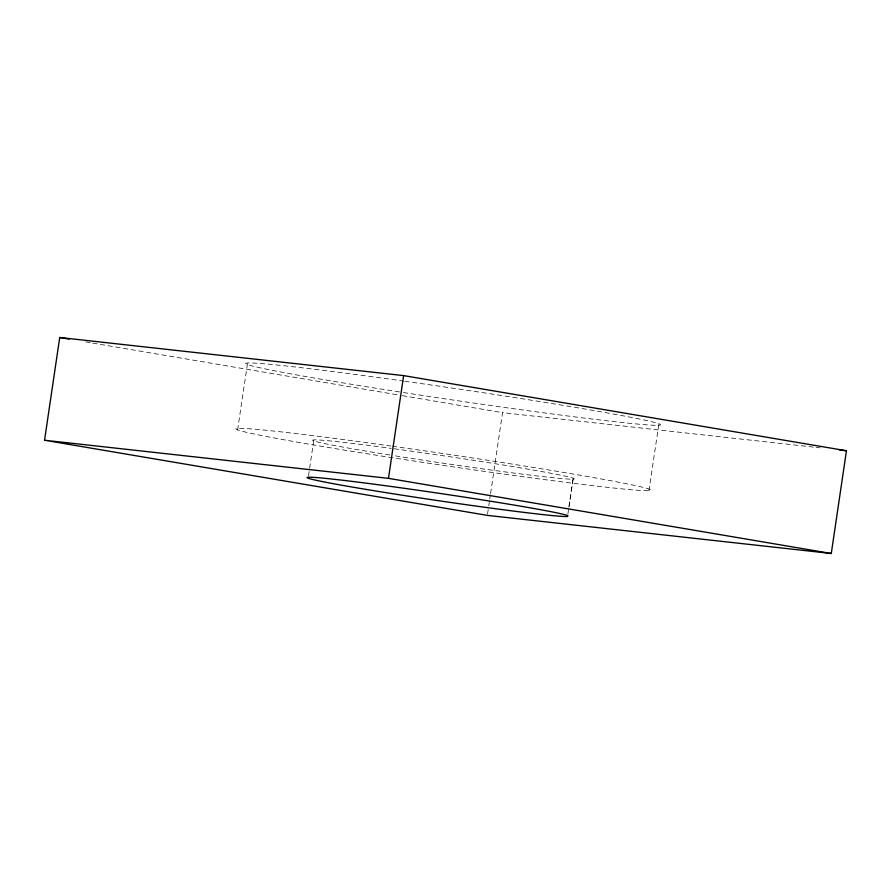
<?xml version="1.0" encoding="UTF-8"?>
<svg xmlns="http://www.w3.org/2000/svg" width="891" height="891" viewBox="0 0 891 891"><rect width="100%" height="100%" fill="white"/><g stroke="black" fill="none" stroke-linecap="round" stroke-linejoin="round"><path stroke-width="0.67" stroke-dasharray="4.46 3.34" d="M237.596 429.874L247.575 362.993M308.509 475.905L313.832 439.876M487.555 514.018L488.569 507.168M488.769 505.798L489.582 500.319M489.783 498.949L490.384 494.839M490.596 493.469L502.524 412.644L814.686 447.237M567.912 513.84L568.703 508.505M568.892 507.168L573.036 479.146M569.093 506.222L573.236 478.2M648.949 490.64L658.917 423.76M816.067 447.382L820.21 447.85M85.77 341.91L91.25 342.846M92.619 343.08L401.084 395.426M402.454 395.66L502.524 412.644M404.748 381.237A209.697 5.858 8.4 0 1 660.532 424.784A209.697 5.858 8.4 0 1 400.995 392.174M399.602 391.951A209.697 5.858 8.4 0 1 245.649 363.461A209.697 5.858 8.4 0 1 403.356 381.036M392.307 446.235A209.697 5.858 8.4 0 1 643.235 490.585A209.697 5.858 8.4 0 1 295.545 441.847A209.697 5.858 8.4 0 1 390.915 446.035M394.078 448.774A132.247 3.698 8.4 0 1 574.25 478.835A132.247 3.698 8.4 0 1 392.664 455.457M389.824 455.011A132.247 3.698 8.4 0 1 312.607 440.187A132.247 3.698 8.4 0 1 391.227 448.385"/><path stroke-width="1.34" d="M44.55 440.243L59.719 337.5L403.645 375.612L846.45 450.757L831.281 553.5L487.355 515.388L44.55 440.243L388.476 478.356L831.281 553.5M388.476 478.356L403.645 375.612M839.545 449.988L846.45 450.757M59.719 337.5L69.32 339.126M567.712 515.566L567.511 516.502A132.247 3.698 8.4 0 1 366.981 489.549A132.247 3.698 8.4 0 1 368.273 483.434A132.247 3.698 8.4 0 1 567.712 515.566"/></g></svg>
